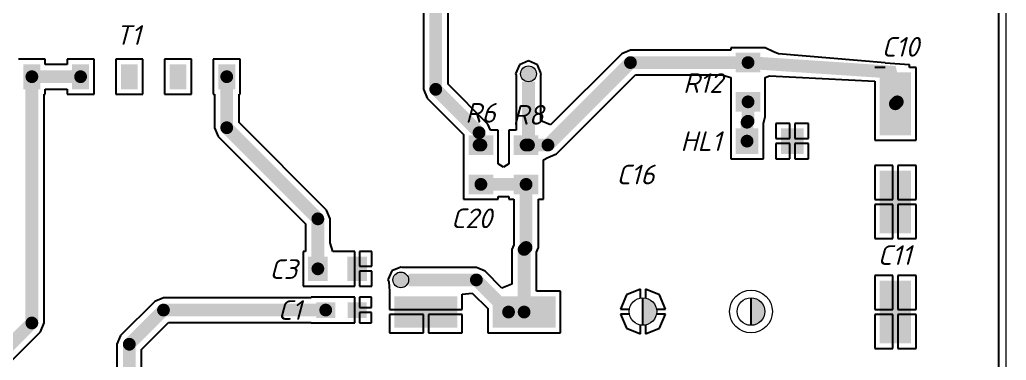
# Model space of a CAD drawing. Header units: millimetres. Extents: x -963 to 6553, y -1367 to 496.
# Drawn here: x 787.8 to 838, y 172.5 to 189.9 of the extents above; entities that cross this region are included whole.
import ezdxf

# ---------------------------------------------------------------- set-up
doc = ezdxf.new("R2010")
doc.units = ezdxf.units.MM
doc.header["$LTSCALE"] = 0.5
doc.layers.add('2-штриховка', color=7, linetype='Continuous', true_color=0x00c7c7)
doc.layers.add('4-текст', color=7, linetype='Continuous', true_color=0x00ad00)
doc.layers.add('TopLayer', color=1, linetype='Continuous')
doc.layers.add('TopPaste', color=8, linetype='Continuous')
doc.layers.add('Для ПП', color=30, linetype='Continuous', lineweight=20)
doc.styles.get("Standard").update_dxf_attribs({"font": 'isocpeui.ttf', "width": 0.9})

msp = doc.modelspace()

# ---------------------------------------------------------------- hatches: boundary and pattern name
at = {"layer": '2-штриховка'}
h = msp.add_hatch(color=256, dxfattribs=at)
h.dxf.hatch_style = 1
h.paths.add_polyline_path([(813.318, 187.114, 1), (814.118, 187.114, 1)])
h = msp.add_hatch(color=256, dxfattribs=at)
h.dxf.hatch_style = 1
h.paths.add_polyline_path([(806.815, 176.624, 1), (807.615, 176.624, 1)])
h = msp.add_hatch(color=256, dxfattribs=at)
h.dxf.hatch_style = 1
h.paths.add_polyline_path([(819.545, 175.713), (819.545, 174.313, 0.414214), (820.245, 175.013, 0.414214)])
h = msp.add_hatch(color=256, dxfattribs=at)
h.dxf.hatch_style = 1
h.paths.add_polyline_path([(825.045, 175.713), (825.045, 174.313, 0.414214), (825.745, 175.013, 0.414214)])

# ---------------------------------------------------------------- linework, layer by layer
at = {"layer": '4-текст'}
for p, q in [((819.545, 174.313), (819.545, 175.713)), ((825.045, 174.313), (825.045, 175.713))]:
    msp.add_line(p, q, dxfattribs=at)
at = {"layer": 'TopLayer'}
for p, q in [((837.645, 258.575), (837.645, 129.4)), ((809.622, 186.585), (809.622, 219.209)), ((808.368, 218.758), (808.368, 186.325)), ((825.774, 188.442), (824.016, 188.442)), ((824.016, 188.442), (824.016, 188.314)), ((826.193, 188.241), (825.774, 188.442)), ((825.774, 188.442), (825.774, 188.442)), ((825.774, 188.442), (825.774, 188.442)), ((789.119, 187.857), (787.751, 187.857)), ((789.119, 187.594), (789.119, 187.857)), ((791.599, 187.857), (790.231, 187.857)), ((790.231, 187.857), (790.231, 187.594)), ((791.599, 186.079), (791.599, 187.857)), ((794.079, 187.857), (792.711, 187.857)), ((792.711, 187.857), (792.711, 186.079)), ((794.079, 186.079), (794.079, 187.857)), ((796.559, 187.857), (795.191, 187.857)), ((795.191, 187.857), (795.191, 186.079)), ((796.559, 186.079), (796.559, 187.857)), ((799.039, 187.857), (797.671, 187.857)), ((797.671, 187.857), (797.671, 186.079)), ((799.039, 186.079), (799.039, 187.857)), ((818.465, 188.131), (814.844, 184.51)), ((818.908, 188.314), (818.465, 188.131)), ((824.016, 188.314), (818.908, 188.314)), ((826.448, 188.135), (826.193, 188.241)), ((831.868, 187.673), (826.448, 188.135)), ((790.231, 187.594), (789.119, 187.594)), ((813.255, 187.577), (813.064, 187.114)), ((813.718, 187.768), (813.255, 187.577)), ((814.18, 187.577), (813.718, 187.768)), ((814.371, 187.114), (814.18, 187.577)), ((831.868, 187.442), (831.341, 187.442)), ((831.868, 187.673), (833.122, 187.594)), ((833.122, 187.442), (833.122, 187.594)), ((833.449, 187.442), (833.122, 187.442)), ((833.449, 183.734), (833.449, 187.442)), ((813.064, 187.114), (813.091, 187.049)), ((813.091, 187.049), (813.091, 184.242)), ((814.344, 187.049), (814.371, 187.114)), ((814.344, 184.717), (814.344, 187.049)), ((815.151, 183.044), (819.168, 187.061)), ((819.168, 187.061), (823.565, 187.061)), ((823.565, 187.061), (824.016, 186.934)), ((824.016, 186.934), (824.016, 186.442)), ((825.774, 186.934), (825.986, 187.019)), ((825.774, 186.442), (825.774, 186.934)), ((825.986, 187.019), (831.341, 186.744)), ((789.119, 186.079), (789.119, 186.341)), ((789.119, 186.341), (790.231, 186.341)), ((790.231, 186.341), (790.231, 186.079)), ((811.646, 184.56), (809.622, 186.585)), ((824.016, 186.442), (824.016, 186.434)), ((824.016, 186.434), (824.016, 184.934)), ((825.774, 186.434), (825.774, 186.442)), ((825.774, 185.05), (825.774, 186.434)), ((831.341, 186.744), (831.341, 183.734)), ((789.062, 174.43), (789.062, 186.079)), ((789.062, 186.079), (789.119, 186.079)), ((790.231, 186.079), (791.599, 186.079)), ((792.711, 186.079), (794.079, 186.079)), ((795.191, 186.079), (796.559, 186.079)), ((797.671, 186.079), (797.728, 186.079)), ((797.728, 186.079), (797.728, 184.371)), ((798.982, 184.631), (798.982, 186.079)), ((798.982, 186.079), (799.039, 186.079)), ((808.368, 186.325), (808.552, 185.882)), ((808.552, 185.882), (810.416, 184.018)), ((824.016, 184.934), (824.016, 184.934)), ((824.016, 184.934), (824.016, 184.592)), ((825.674, 184.592), (825.774, 184.934)), ((825.774, 184.934), (825.774, 185.05)), ((825.774, 184.934), (825.774, 184.934)), ((797.728, 184.371), (797.912, 183.928)), ((803.438, 180.174), (798.982, 184.631)), ((811.778, 184.242), (811.646, 184.56)), ((814.844, 184.51), (814.344, 184.717)), ((824.016, 184.592), (824.016, 184.592)), ((824.016, 184.592), (824.016, 184.434)), ((824.016, 184.434), (824.016, 182.784)), ((825.674, 182.784), (825.674, 184.592)), ((825.674, 184.592), (825.674, 184.592)), ((827.018, 184.592), (826.316, 184.592)), ((826.316, 184.592), (826.316, 183.815)), ((827.018, 183.815), (827.018, 184.592)), ((827.974, 184.592), (827.272, 184.592)), ((827.272, 184.592), (827.272, 183.815)), ((827.974, 183.815), (827.974, 184.592)), ((797.912, 183.928), (802.368, 179.472)), ((810.416, 184.018), (810.416, 182.742)), ((812.174, 184.242), (811.778, 184.242)), ((812.174, 182.742), (812.174, 184.242)), ((813.091, 184.242), (812.716, 184.242)), ((812.716, 184.242), (812.716, 182.742)), ((826.316, 183.815), (827.018, 183.815)), ((827.018, 183.561), (826.316, 183.561)), ((826.316, 183.561), (826.316, 182.784)), ((827.018, 182.784), (827.018, 183.561)), ((827.272, 183.815), (827.974, 183.815)), ((827.974, 183.561), (827.272, 183.561)), ((827.272, 183.561), (827.272, 182.784)), ((827.974, 182.784), (827.974, 183.561)), ((831.341, 183.734), (833.449, 183.734)), ((814.474, 182.734), (814.708, 182.861)), ((814.708, 182.861), (815.151, 183.044)), ((810.416, 182.742), (810.416, 182.734)), ((810.416, 182.734), (810.416, 182.242)), ((812.174, 182.734), (812.174, 182.742)), ((812.174, 182.54), (812.174, 182.734)), ((812.445, 182.369), (812.174, 182.54)), ((812.716, 182.54), (812.445, 182.369)), ((812.716, 182.742), (812.716, 182.734)), ((812.716, 182.734), (812.716, 182.54)), ((814.474, 182.242), (814.474, 182.734)), ((824.016, 182.784), (825.674, 182.784)), ((826.316, 182.784), (827.018, 182.784)), ((827.272, 182.784), (827.974, 182.784)), ((832.268, 182.442), (831.341, 182.442)), ((831.341, 182.442), (831.341, 180.715)), ((832.268, 180.715), (832.268, 182.442)), ((833.449, 182.442), (832.522, 182.442)), ((832.522, 182.442), (832.522, 180.715)), ((833.449, 180.715), (833.449, 182.442)), ((810.416, 182.242), (810.416, 182.234)), ((810.416, 182.234), (810.416, 180.734)), ((814.474, 182.234), (814.474, 182.242)), ((814.474, 180.734), (814.474, 182.234)), ((812.174, 180.734), (812.174, 180.861)), ((812.174, 180.861), (812.716, 180.861)), ((812.716, 180.861), (812.716, 180.734)), ((810.416, 180.734), (812.174, 180.734)), ((812.716, 180.734), (812.968, 180.734)), ((812.968, 180.734), (812.968, 178.415)), ((814.222, 178.274), (814.222, 180.734)), ((814.222, 180.734), (814.474, 180.734)), ((831.341, 180.715), (832.268, 180.715)), ((832.268, 180.461), (831.341, 180.461)), ((831.341, 180.461), (831.341, 178.734)), ((832.268, 178.734), (832.268, 180.461)), ((832.522, 180.715), (833.449, 180.715)), ((833.449, 180.461), (832.522, 180.461)), ((832.522, 180.461), (832.522, 178.734)), ((833.449, 178.734), (833.449, 180.461)), ((803.622, 179.731), (803.438, 180.174)), ((802.368, 179.472), (802.368, 178.067)), ((803.622, 178.517), (803.622, 179.731)), ((803.749, 178.067), (803.622, 178.517)), ((812.968, 178.415), (812.868, 178.174)), ((831.341, 178.734), (832.268, 178.734)), ((832.522, 178.734), (833.449, 178.734)), ((802.368, 178.067), (802.241, 178.067)), ((802.241, 178.067), (802.241, 176.309)), ((804.241, 178.067), (803.749, 178.067)), ((804.249, 178.067), (804.241, 178.067)), ((804.868, 178.067), (804.249, 178.067)), ((804.868, 177.188), (804.868, 178.067)), ((805.749, 178.067), (805.122, 178.067)), ((805.122, 178.067), (805.122, 177.315)), ((805.749, 177.315), (805.749, 178.067)), ((812.868, 178.174), (812.868, 176.414)), ((814.122, 178.032), (814.222, 178.274)), ((814.122, 176.042), (814.122, 178.032)), ((805.122, 177.315), (805.749, 177.315)), ((804.868, 176.309), (804.868, 177.188)), ((805.749, 177.061), (805.122, 177.061)), ((805.122, 177.061), (805.122, 176.309)), ((805.749, 176.309), (805.749, 177.061)), ((806.753, 177.086), (806.561, 176.624)), ((807.215, 177.278), (806.753, 177.086)), ((807.28, 177.251), (807.215, 177.278)), ((811.065, 177.251), (807.28, 177.251)), ((811.508, 177.067), (811.065, 177.251)), ((812.368, 176.207), (811.508, 177.067)), ((832.268, 176.842), (831.341, 176.842)), ((831.341, 176.842), (831.341, 175.115)), ((832.268, 175.115), (832.268, 176.842)), ((833.449, 176.842), (832.522, 176.842)), ((832.522, 176.842), (832.522, 175.115)), ((833.449, 175.115), (833.449, 176.842)), ((802.241, 176.309), (803.741, 176.309)), ((803.741, 176.309), (803.749, 176.309)), ((803.749, 176.309), (804.241, 176.309)), ((804.241, 176.309), (804.249, 176.309)), ((804.249, 176.309), (804.868, 176.309)), ((805.122, 176.309), (805.749, 176.309)), ((806.561, 176.624), (806.602, 176.526)), ((806.602, 176.526), (806.641, 176.042)), ((812.868, 176.414), (812.368, 176.207)), ((806.641, 176.042), (806.641, 176.042)), ((806.641, 176.042), (806.641, 175.115)), ((810.349, 175.892), (810.849, 175.954)), ((810.349, 175.115), (810.349, 175.892)), ((810.849, 175.954), (811.641, 175.162)), ((815.349, 176.042), (814.122, 176.042)), ((815.349, 173.934), (815.349, 176.042)), ((818.7, 175.858), (818.403, 175.14)), ((819.418, 176.155), (818.7, 175.858)), ((819.418, 175.701), (819.418, 176.155)), ((819.418, 175.701), (819.418, 176.047)), ((820.39, 175.858), (819.672, 176.155)), ((819.672, 176.155), (819.672, 175.701)), ((819.672, 176.047), (819.672, 175.701)), ((820.687, 175.14), (820.39, 175.858)), ((794.692, 175.531), (792.952, 173.791)), ((795.135, 175.714), (794.692, 175.531)), ((802.658, 175.714), (795.135, 175.714)), ((803.758, 175.742), (802.658, 175.742)), ((802.658, 175.742), (802.658, 175.714)), ((804.258, 175.742), (803.758, 175.742)), ((804.631, 175.742), (804.258, 175.742)), ((804.868, 175.742), (804.631, 175.742)), ((804.868, 175.088), (804.868, 175.742)), ((805.731, 175.742), (805.122, 175.742)), ((805.122, 175.742), (805.122, 175.215)), ((805.731, 175.215), (805.731, 175.742)), ((804.868, 174.434), (804.868, 175.088)), ((805.122, 175.215), (805.731, 175.215)), ((805.731, 174.961), (805.122, 174.961)), ((805.122, 174.961), (805.122, 174.434)), ((805.731, 174.434), (805.731, 174.961)), ((806.641, 175.115), (808.495, 175.115)), ((808.368, 174.861), (806.641, 174.861)), ((806.641, 174.861), (806.641, 173.934)), ((808.368, 173.934), (808.368, 174.861)), ((808.495, 175.115), (810.349, 175.115)), ((810.349, 174.861), (808.622, 174.861)), ((808.622, 174.861), (808.622, 173.934)), ((810.349, 173.934), (810.349, 174.861)), ((811.641, 175.162), (811.641, 173.934)), ((818.403, 175.14), (818.857, 175.14)), ((818.857, 174.886), (818.403, 174.886)), ((818.403, 174.886), (818.7, 174.168)), ((818.511, 175.14), (818.857, 175.14)), ((818.857, 174.886), (818.511, 174.886)), ((820.233, 175.14), (820.579, 175.14)), ((820.233, 175.14), (820.687, 175.14)), ((820.579, 174.886), (820.233, 174.886)), ((820.687, 174.886), (820.233, 174.886)), ((820.39, 174.168), (820.687, 174.886)), ((831.341, 175.115), (832.268, 175.115)), ((832.268, 174.861), (831.341, 174.861)), ((831.341, 174.861), (831.341, 173.134)), ((832.268, 173.134), (832.268, 174.861)), ((832.522, 175.115), (833.449, 175.115)), ((833.449, 174.861), (832.522, 174.861)), ((832.522, 174.861), (832.522, 173.134)), ((833.449, 173.134), (833.449, 174.861)), ((788.878, 173.987), (789.062, 174.43)), ((794.022, 173.088), (795.395, 174.461)), ((795.395, 174.461), (802.658, 174.461)), ((802.658, 174.461), (802.658, 174.434)), ((802.658, 174.434), (803.758, 174.434)), ((803.758, 174.434), (804.131, 174.434)), ((804.131, 174.434), (804.631, 174.434)), ((804.631, 174.434), (804.868, 174.434)), ((805.122, 174.434), (805.731, 174.434)), ((819.418, 173.978), (819.418, 174.324)), ((819.418, 173.87), (819.418, 174.324)), ((819.672, 174.324), (819.672, 173.978)), ((819.672, 174.324), (819.672, 173.87)), ((786.226, 171.335), (788.878, 173.987)), ((792.952, 173.791), (792.768, 173.348)), ((806.641, 173.934), (808.368, 173.934)), ((808.622, 173.934), (810.349, 173.934)), ((811.641, 173.934), (815.349, 173.934)), ((818.7, 174.168), (819.418, 173.87)), ((819.672, 173.87), (820.39, 174.168)), ((792.768, 173.348), (792.768, 171.781)), ((794.022, 171.794), (794.022, 173.088)), ((831.341, 173.134), (832.268, 173.134)), ((832.522, 173.134), (833.449, 173.134))]:
    msp.add_line(p, q, dxfattribs=at)
at = {"layer": 'TopLayer', "const_width": 0.65}
for points in [[(808.995, 186.325), (808.995, 220.088)], [(814.708, 183.488), (818.908, 187.688)], [(818.908, 187.688), (824.895, 187.688)], [(824.895, 187.688), (832.395, 187.188)], [(832.495, 185.688), (832.092, 187.442)], [(788.435, 186.968), (790.915, 186.968)], [(788.435, 174.43), (788.435, 186.968)], [(798.355, 184.371), (798.355, 186.968)], [(813.718, 183.488), (813.718, 186.714)], [(808.995, 186.325), (811.203, 184.117)], [(824.895, 184.701), (824.895, 185.688)], [(832.395, 185.588), (832.495, 185.688)], [(824.845, 184.651), (824.895, 184.701)], [(824.845, 183.688), (824.845, 184.651)], [(798.355, 184.371), (802.995, 179.731)], [(811.203, 183.488), (811.203, 184.117)], [(811.203, 183.488), (811.295, 183.488)], [(813.595, 183.488), (813.718, 183.488)], [(813.718, 183.488), (814.708, 183.488)], [(811.295, 181.488), (813.595, 181.488)], [(813.595, 178.274), (813.595, 181.488)], [(802.995, 177.188), (802.995, 179.731)], [(813.495, 178.174), (813.595, 178.274)], [(813.495, 174.988), (813.495, 178.174)], [(807.615, 176.624), (811.065, 176.624)], [(811.065, 176.624), (812.702, 174.988)], [(793.395, 173.348), (795.135, 175.088)], [(795.135, 175.088), (803.395, 175.088)], [(812.702, 174.988), (813.495, 174.988)], [(785.6, 171.595), (788.435, 174.43)], [(793.395, 171.719), (793.395, 173.348)]]:
    msp.add_lwpolyline(points, dxfattribs=at)
at = {"layer": 'TopLayer', "const_width": 0.325}
for points in [[(818.746, 187.688, 1), (819.071, 187.688, 1)], [(818.746, 187.688, 1), (819.071, 187.688, 1)], [(824.733, 187.688, 1), (825.057, 187.688, 1)], [(824.733, 187.688, 1), (825.057, 187.688, 1)], [(788.272, 186.968, 1), (788.597, 186.968, 1)], [(788.272, 186.968, 1), (788.597, 186.968, 1)], [(790.752, 186.968, 1), (791.077, 186.968, 1)], [(798.192, 186.968, 1), (798.517, 186.968, 1)], [(808.832, 186.325, 1), (809.157, 186.325, 1)], [(808.832, 186.325, 1), (809.157, 186.325, 1)], [(824.733, 185.688, 1), (825.057, 185.688, 1)], [(832.232, 185.588, 1), (832.557, 185.588, 1)], [(832.332, 185.688, 1), (832.657, 185.688, 1)], [(832.332, 185.688, 1), (832.657, 185.688, 1)], [(824.682, 184.651, 1), (825.007, 184.651, 1)], [(824.682, 184.651, 1), (825.007, 184.651, 1)], [(824.733, 184.701, 1), (825.057, 184.701, 1)], [(824.733, 184.701, 1), (825.057, 184.701, 1)], [(798.192, 184.371, 1), (798.517, 184.371, 1)], [(798.192, 184.371, 1), (798.517, 184.371, 1)], [(811.04, 184.117, 1), (811.365, 184.117, 1)], [(811.04, 184.117, 1), (811.365, 184.117, 1)], [(824.682, 183.688, 1), (825.007, 183.688, 1)], [(811.04, 183.488, 1), (811.365, 183.488, 1)], [(811.04, 183.488, 1), (811.365, 183.488, 1)], [(811.132, 183.488, 1), (811.457, 183.488, 1)], [(813.432, 183.488, 1), (813.757, 183.488, 1)], [(813.555, 183.488, 1), (813.88, 183.488, 1)], [(813.555, 183.488, 1), (813.88, 183.488, 1)], [(813.555, 183.488, 1), (813.88, 183.488, 1)], [(814.546, 183.488, 1), (814.871, 183.488, 1)], [(814.546, 183.488, 1), (814.871, 183.488, 1)], [(811.132, 181.488, 1), (811.457, 181.488, 1)], [(813.432, 181.488, 1), (813.757, 181.488, 1)], [(813.432, 181.488, 1), (813.757, 181.488, 1)], [(802.832, 179.731, 1), (803.157, 179.731, 1)], [(802.832, 179.731, 1), (803.157, 179.731, 1)], [(813.332, 178.174, 1), (813.657, 178.174, 1)], [(813.332, 178.174, 1), (813.657, 178.174, 1)], [(813.432, 178.274, 1), (813.757, 178.274, 1)], [(813.432, 178.274, 1), (813.757, 178.274, 1)], [(802.832, 177.188, 1), (803.157, 177.188, 1)], [(810.902, 176.624, 1), (811.227, 176.624, 1)], [(810.902, 176.624, 1), (811.227, 176.624, 1)], [(794.972, 175.088, 1), (795.297, 175.088, 1)], [(794.972, 175.088, 1), (795.297, 175.088, 1)], [(803.232, 175.088, 1), (803.557, 175.088, 1)], [(812.539, 174.988, 1), (812.864, 174.988, 1)], [(812.539, 174.988, 1), (812.864, 174.988, 1)], [(813.332, 174.988, 1), (813.657, 174.988, 1)], [(813.332, 174.988, 1), (813.657, 174.988, 1)], [(788.272, 174.43, 1), (788.597, 174.43, 1)], [(788.272, 174.43, 1), (788.597, 174.43, 1)], [(793.232, 173.348, 1), (793.557, 173.348, 1)], [(793.232, 173.348, 1), (793.557, 173.348, 1)]]:
    msp.add_lwpolyline(points, format="xyb", close=True, dxfattribs=at)
at = {"layer": 'TopLayer'}
for points in [[(825.52, 187.188), (825.52, 188.188), (824.27, 187.188), (824.27, 188.188)], [(788.005, 186.333), (788.865, 186.333), (788.005, 187.603), (788.865, 187.603)], [(790.485, 186.333), (791.345, 186.333), (790.485, 187.603), (791.345, 187.603)], [(792.965, 186.333), (793.825, 186.333), (792.965, 187.603), (793.825, 187.603)], [(795.445, 186.333), (796.305, 186.333), (795.445, 187.603), (796.305, 187.603)], [(797.925, 186.333), (798.785, 186.333), (797.925, 187.603), (798.785, 187.603)], [(831.595, 183.988), (833.195, 183.988), (831.595, 187.188), (833.195, 187.188)], [(825.52, 185.188), (825.52, 186.188), (824.27, 185.188), (824.27, 186.188)], [(824.27, 183.038), (825.42, 183.038), (824.27, 184.338), (825.42, 184.338)], [(826.57, 183.038), (827.72, 183.038), (826.57, 184.338), (827.72, 184.338)], [(810.67, 183.988), (810.67, 182.988), (811.92, 183.988), (811.92, 182.988)], [(814.22, 182.988), (814.22, 183.988), (812.97, 182.988), (812.97, 183.988)], [(810.67, 181.988), (810.67, 180.988), (811.92, 181.988), (811.92, 180.988)], [(814.22, 180.988), (814.22, 181.988), (812.97, 180.988), (812.97, 181.988)], [(831.595, 178.988), (833.195, 178.988), (831.595, 182.188), (833.195, 182.188)], [(803.495, 177.813), (802.495, 177.813), (803.495, 176.563), (802.495, 176.563)], [(805.495, 177.813), (804.495, 177.813), (805.495, 176.563), (804.495, 176.563)], [(831.595, 173.388), (833.195, 173.388), (831.595, 176.588), (833.195, 176.588)], [(806.895, 175.788), (806.895, 174.188), (810.095, 175.788), (810.095, 174.188)], [(811.895, 175.788), (811.895, 174.188), (815.095, 175.788), (815.095, 174.188)], [(803.877, 175.488), (802.912, 175.488), (803.877, 174.688), (802.912, 174.688)], [(805.477, 175.488), (804.512, 175.488), (805.477, 174.688), (804.512, 174.688)]]:
    msp.add_solid(points, dxfattribs=at)
at = {"layer": 'TopPaste'}
for points in [[(825.52, 187.188), (825.52, 188.188), (824.27, 187.188), (824.27, 188.188)], [(788.005, 186.333), (788.865, 186.333), (788.005, 187.603), (788.865, 187.603)], [(790.485, 186.333), (791.345, 186.333), (790.485, 187.603), (791.345, 187.603)], [(792.965, 186.333), (793.825, 186.333), (792.965, 187.603), (793.825, 187.603)], [(795.445, 186.333), (796.305, 186.333), (795.445, 187.603), (796.305, 187.603)], [(797.925, 186.333), (798.785, 186.333), (797.925, 187.603), (798.785, 187.603)], [(831.595, 183.988), (833.195, 183.988), (831.595, 187.188), (833.195, 187.188)], [(825.52, 185.188), (825.52, 186.188), (824.27, 185.188), (824.27, 186.188)], [(824.27, 183.038), (825.42, 183.038), (824.27, 184.338), (825.42, 184.338)], [(826.57, 183.038), (827.72, 183.038), (826.57, 184.338), (827.72, 184.338)], [(810.67, 183.988), (810.67, 182.988), (811.92, 183.988), (811.92, 182.988)], [(814.22, 182.988), (814.22, 183.988), (812.97, 182.988), (812.97, 183.988)], [(810.67, 181.988), (810.67, 180.988), (811.92, 181.988), (811.92, 180.988)], [(814.22, 180.988), (814.22, 181.988), (812.97, 180.988), (812.97, 181.988)], [(831.595, 178.988), (833.195, 178.988), (831.595, 182.188), (833.195, 182.188)], [(803.495, 177.813), (802.495, 177.813), (803.495, 176.563), (802.495, 176.563)], [(805.495, 177.813), (804.495, 177.813), (805.495, 176.563), (804.495, 176.563)], [(831.595, 173.388), (833.195, 173.388), (831.595, 176.588), (833.195, 176.588)], [(806.895, 175.788), (806.895, 174.188), (810.095, 175.788), (810.095, 174.188)], [(811.895, 175.788), (811.895, 174.188), (815.095, 175.788), (815.095, 174.188)], [(803.877, 175.488), (802.912, 175.488), (803.877, 174.688), (802.912, 174.688)], [(805.477, 175.488), (804.512, 175.488), (805.477, 174.688), (804.512, 174.688)]]:
    msp.add_solid(points, dxfattribs=at)
at = {"layer": 'Для ПП'}
msp.add_line((838.041, 129), (838.041, 259), dxfattribs=at)
for centre, radius in [((813.718, 187.114), 0.4), ((813.718, 187.114), 0.4), ((807.215, 176.624), 0.4), ((807.215, 176.624), 0.4), ((825.045, 175.013), 1.087), ((819.545, 175.013), 0.7), ((819.545, 175.013), 0.7), ((825.045, 175.013), 0.7), ((825.045, 175.013), 0.7)]:
    msp.add_circle(centre, radius, dxfattribs=at)

# ---------------------------------------------------------------- texts
at = {"layer": '4-текст'}
for s, p in [('T1', (792.695, 188.588)), ('C10', (831.695, 187.988)), ('R12', (821.587, 186.144)), ('R6', (810.5, 184.626)), ('R8', (812.9, 184.526)), ('HL1', (821.458, 183.188)), ('C16', (818.195, 181.488)), ('C20', (809.772, 179.259)), ('C11', (831.495, 177.388)), ('C3', (800.53, 176.673)), ('C1', (800.955, 174.588))]:
    msp.add_text(s, height=1, dxfattribs=at).set_placement(p)

doc.saveas('drawing.dxf')
